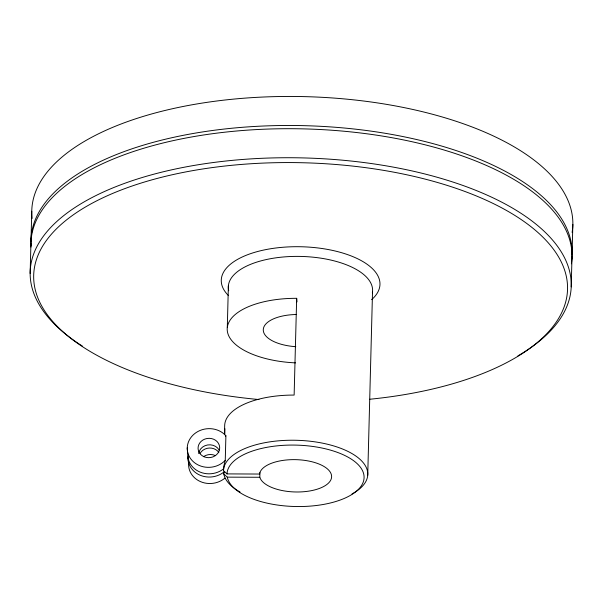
<?xml version="1.0" encoding="UTF-8"?>
<svg xmlns="http://www.w3.org/2000/svg" width="603" height="603" viewBox="0 0 603 603"><rect width="100%" height="100%" fill="white"/><g stroke="black" fill="none" stroke-linecap="round" stroke-linejoin="round"><path stroke-width="0.9" d="M30.15 273.453L30.919 243.476M30.994 241.2L31.763 211.223M223.999 472.88L223.811 472.119L223.758 473.898L227.286 477.139L259.818 477.275A36.082 16.16 1.5 0 0 315.746 489.628A36.082 16.16 1.5 0 0 313.47 462.162A36.082 16.16 1.5 0 0 259.546 474.041L227.014 473.898L223.494 470.657L223.856 465.893L225.258 460.36L225.899 435.781A21.648 19.334 -4.7 0 0 194.452 433.813A21.648 19.334 -4.7 0 0 193.714 462.056A21.648 19.334 -4.7 0 0 225.258 460.36M224.437 434.68L224.678 425.507A72.164 32.313 1.5 0 1 294.136 395.078L296.668 298.319A72.164 32.313 1.5 0 0 227.203 328.906A72.164 32.313 1.5 0 0 295.538 362.87M227.301 327.459L228.371 285.83M224.798 434.243L224.942 428.741M259.818 477.275L259.938 472.624M367.732 475.27L372.526 291.656M571.207 286.907L572.006 256.607M572.051 254.654L572.85 224.354M225.409 436.278L225.899 435.781M296.668 298.319L296.97 301.915M187.239 447.908L187.774 454.376A21.648 19.334 -4.7 0 0 200.166 472.119A21.648 19.334 -4.7 0 0 223.54 468.885M188.046 457.617L188.581 464.084M32.125 218.444A270.626 121.173 1.5 0 1 305.299 96.646A270.626 121.173 1.5 0 1 572.111 232.426M31.183 245.655A270.626 121.173 1.5 0 1 305.02 125.688A270.626 121.173 1.5 0 1 571.561 260.074M224.859 478.171A21.648 19.334 -4.7 0 1 200.407 481.586A21.648 19.334 -4.7 0 1 188.716 462.343M224.685 471.388A21.648 19.334 -4.7 0 1 200.09 475.217A21.648 19.334 -4.7 0 1 188.174 455.876M203.588 456.637A10.824 9.671 -4.7 0 1 215.399 455.604M200.181 453.222A10.824 9.671 -4.7 0 1 218.866 452.454M198.658 453.554A10.824 9.671 -4.7 0 1 207.575 444.969A10.824 9.671 -4.7 0 1 219.13 450.064M223.494 470.657A72.164 32.313 1.5 0 1 319.914 442.655A72.164 32.313 1.5 0 1 352.024 493.925M240.047 492.025A72.164 32.313 1.5 0 1 223.758 473.898M227.014 473.898A68.561 30.7 1.5 0 1 328.65 449.612A68.561 30.7 1.5 0 1 333.014 502.307A68.561 30.7 1.5 0 1 227.286 477.139M295.772 346.68A36.082 16.16 1.5 0 1 263.277 329.781A36.082 16.16 1.5 0 1 296.39 314.502M30.979 247.064A270.626 121.173 1.5 0 1 307.545 128.989A270.626 121.173 1.5 0 1 571.403 263.82M82.43 346.114A270.626 121.173 1.5 0 1 119.854 185.129A270.626 121.173 1.5 0 1 482.875 193.269A270.626 121.173 1.5 0 1 517.909 355.883M258.966 399.548A267.016 119.56 1.5 0 1 71.749 215.942A267.016 119.56 1.5 0 1 513.756 214.751A267.016 119.56 1.5 0 1 369.775 399.246M228.725 290.744A72.164 32.313 1.5 0 1 299.487 256.403A72.164 32.313 1.5 0 1 372.353 292.892M228.477 295.598A79.385 35.547 1.5 0 1 301.922 246.77A79.385 35.547 1.5 0 1 371.636 299.646M204.093 456.757A10.824 9.671 -4.7 0 0 219.665 447.177A10.824 9.671 -4.7 0 0 202.849 440.062A10.824 9.671 -4.7 0 0 204.093 456.757"/></g></svg>
